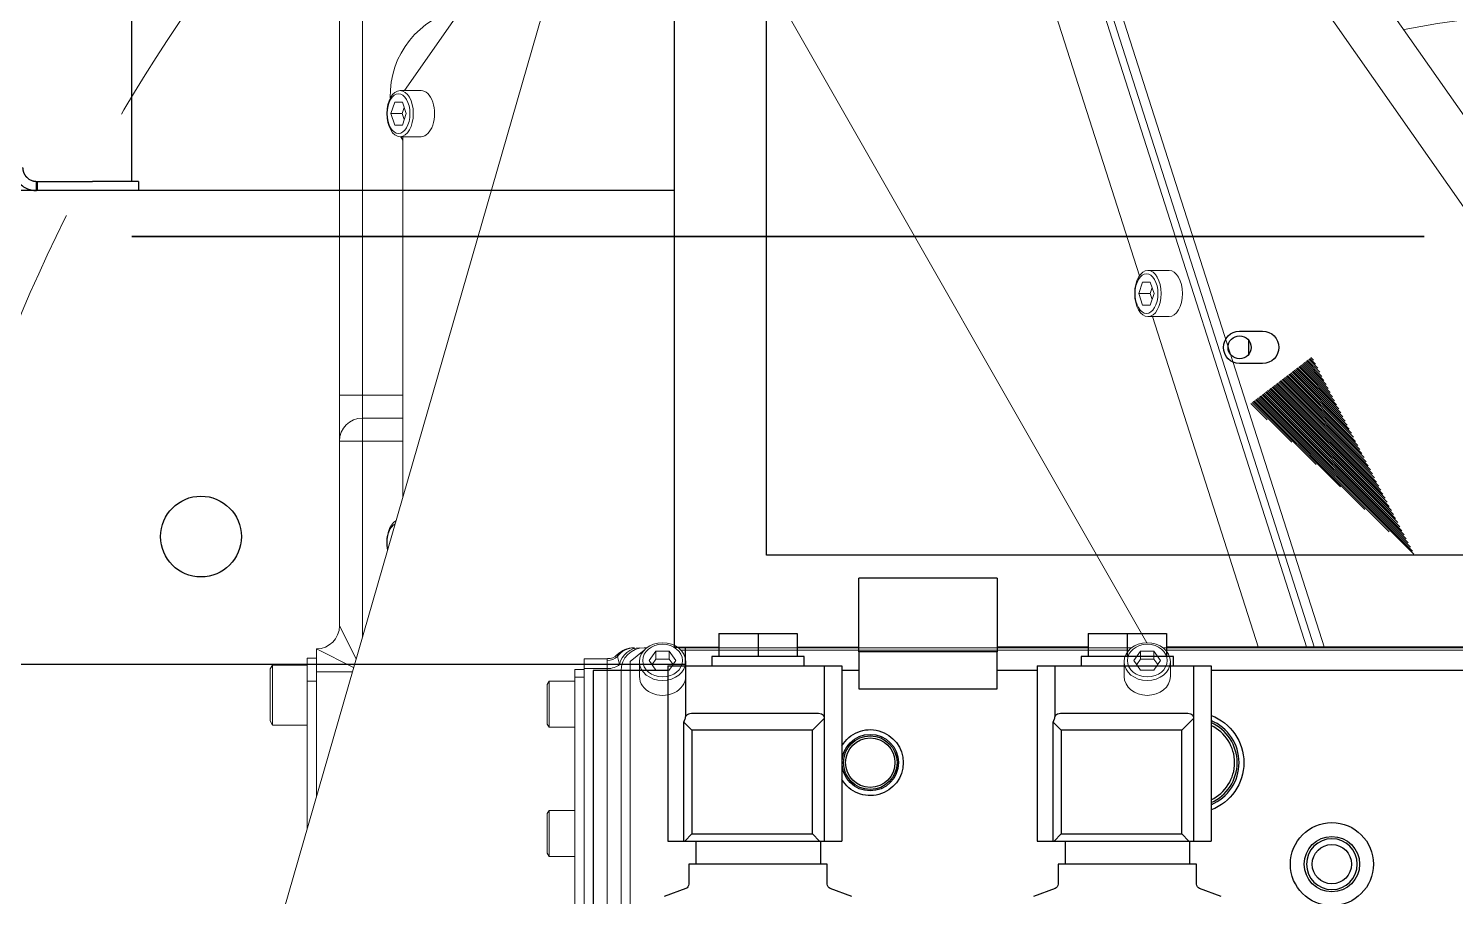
# Model space of a CAD drawing. Header units: millimetres. Extents: x 10462777 to 22643323, y 453826 to 1389191.
# Drawn here: x 11299770.5 to 11300079.6, y 584291.4 to 584479.5 of the extents above; entities that cross this region are included whole.
import ezdxf

# ---------------------------------------------------------------- set-up
doc = ezdxf.new("R2010")
doc.units = ezdxf.units.MM
doc.header["$LTSCALE"] = 200
doc.header["$MEASUREMENT"] = 0
for name, pattern in [('CENTER', [2, 1.25, -0.25, 0.25, -0.25]), ('CENTER2', [1.125, 0.75, -0.125, 0.125, -0.125]), ('PHANTOM', [2.5, 1.25, -0.25, 0.25, -0.25, 0.25, -0.25])]:
    doc.linetypes.add(name, pattern=pattern)
doc.layers.get('0').update_dxf_attribs({"linetype": 'CONTINUOUS'})
for name, color, linetype in [('1', 1, 'CENTER'), ('2', 2, 'CONTINUOUS'), ('205', 4, 'CONTINUOUS'), ('DV1_DEFAULT', 7, 'CONTINUOUS')]:
    doc.layers.add(name, color=color, linetype=linetype)
doc.layers.add('LAYOUT', color=8, linetype='CONTINUOUS', lineweight=25)

# ---------------------------------------------------------------- blocks, each defined once
blk = doc.blocks.new('r710ic')
at = {"layer": 'DV1_DEFAULT', "color": 7, "linetype": 'Continuous', "lineweight": 0}
for p, q in [((271814.43, 104177.24), (271916.04, 104248.39)), ((271971.13, 104238.74), (271971.13, 104141.01)), ((271971.62, 104238.19), (271971.62, 104141.57)), ((271918.41, 104236.11), (271816.8, 104164.96)), ((271800.29, 104121.38), (271971.13, 104175.99)), ((271799.37, 104118.95), (271971.13, 104173.86)), ((271799.37, 104117.31), (271971.13, 104172.22)), ((271899.37, 104138.78), (271971.13, 104161.72)), ((271889.37, 104142.37), (271889.37, 104137.78)), ((271899.37, 104137.78), (271899.37, 104142.37)), ((271977.35, 104142.63), (271974.14, 104142.63)), ((271894.37, 104139.11), (271891.87, 104138.28)), ((271893.08, 104138.69), (271894.37, 104138.26)), ((271896.87, 104138.28), (271894.37, 104139.11)), ((271894.37, 104138.26), (271895.66, 104138.69)), ((271973.91, 104140.52), (271971.86, 104139.07)), ((271971.86, 104139.07), (271971.86, 104136.18)), ((271973.58, 104139.07), (271971.86, 104139.07)), ((271974.77, 104139.91), (271973.58, 104139.07)), ((271973.58, 104139.07), (271973.58, 104136.18)), ((271975.96, 104139.07), (271973.91, 104140.52)), ((271975.96, 104136.18), (271975.96, 104139.07)), ((271815.37, 104049.18), (271970.05, 104137.52)), ((271815.37, 104111.92), (271890.53, 104135.95)), ((271891.87, 104138.28), (271891.87, 104136.63)), ((271891.87, 104136.63), (271894.37, 104135.8)), ((271894.37, 104138.26), (271894.37, 104135.8)), ((271894.37, 104135.8), (271896.87, 104136.63)), ((271896.87, 104136.63), (271896.87, 104138.28)), ((271973.58, 104136.18), (271971.86, 104136.18)), ((271971.86, 104136.18), (271973.91, 104134.74)), ((271973.58, 104136.18), (271974.77, 104135.35)), ((271973.91, 104134.74), (271975.96, 104136.18)), ((271971.13, 104134.24), (271971.13, 104036.01)), ((271971.62, 104133.69), (271971.62, 104036.57)), ((271974.14, 104132.63), (271977.35, 104132.63)), ((271977.35, 104037.63), (271974.14, 104037.63)), ((271973.91, 104035.52), (271971.86, 104034.07)), ((271971.86, 104034.07), (271971.86, 104031.18)), ((271973.58, 104034.07), (271971.86, 104034.07)), ((271974.77, 104034.91), (271973.58, 104034.07)), ((271973.58, 104034.07), (271973.58, 104031.18)), ((271975.96, 104034.07), (271973.91, 104035.52)), ((271975.96, 104031.18), (271975.96, 104034.07)), ((271973.58, 104031.18), (271971.86, 104031.18)), ((271971.86, 104031.18), (271973.91, 104029.74)), ((271973.58, 104031.18), (271974.77, 104030.35)), ((271973.91, 104029.74), (271975.96, 104031.18)), ((271971.13, 104029.24), (271971.13, 104028.63)), ((271971.62, 104028.69), (271971.62, 104028.63)), ((271971.62, 104028.63), (271974.08, 104025.63)), ((271974.14, 104027.63), (271977.35, 104027.63)), ((271974.08, 104025.63), (272044.7, 104025.63)), ((271974.75, 104023.26), (271973, 104022.84)), ((271976.13, 104023.63), (272045.5, 104023.63)), ((271973.52, 104020.68), (271973.52, 104015.63)), ((271975.65, 104020.63), (271973.9, 104020.63)), ((272053.13, 104020.63), (271975.65, 104020.63)), ((271975.65, 104020.63), (271975.65, 104015.63)), ((271975.65, 104015.63), (271973.52, 104015.63)), ((272053.13, 104015.63), (271975.65, 104015.63)), ((271975.85, 104015.63), (271975.85, 104013.63)), ((271977.53, 104015.63), (271977.53, 104013.63)), ((272064.92, 103939.87), (271815.37, 104011.87)), ((271977.53, 104013.63), (271975.85, 104013.63)), ((272055.05, 104013.63), (271977.53, 104013.63)), ((271978.37, 104013.63), (271978.37, 104008.03)), ((271988.37, 104008.03), (271988.37, 104013.63)), ((272006.37, 104013.63), (272006.37, 104008.03)), ((272016.37, 104008.03), (272016.37, 104013.63)), ((271850.37, 103976.71), (271807.51, 104006.72)), ((271988.37, 104008.03), (271978.37, 104008.03)), ((271978.37, 104008.03), (271979.06, 104007.63)), ((271979.06, 104007.63), (271987.68, 104007.63)), ((271987.68, 104007.63), (271988.37, 104008.03)), ((272016.37, 104008.03), (272006.37, 104008.03)), ((272006.37, 104008.03), (272007.06, 104007.63)), ((272007.06, 104007.63), (272015.68, 104007.63)), ((272015.68, 104007.63), (272016.37, 104008.03)), ((271850.37, 103980.34), (271850.37, 103975.75)), ((271860.37, 103975.75), (271860.37, 103980.34)), ((271855.37, 103977.08), (271852.87, 103976.25)), ((271852.87, 103976.25), (271852.87, 103974.59)), ((271854.08, 103976.65), (271855.37, 103976.22)), ((271857.87, 103976.25), (271855.37, 103977.08)), ((271855.37, 103976.22), (271856.66, 103976.65)), ((271855.37, 103976.22), (271855.37, 103973.77)), ((271857.87, 103974.59), (271857.87, 103976.25)), ((271938.58, 103976.32), (271860.37, 103976.32)), ((271916.37, 103967.63), (271916.37, 103976.32)), ((271921.37, 103967.63), (271921.37, 103976.32)), ((271926.37, 103976.32), (271926.37, 103967.63)), ((271852.87, 103974.59), (271855.37, 103973.77)), ((271855.37, 103973.77), (271857.87, 103974.59)), ((271818.37, 103967.63), (271916.37, 103967.63)), ((271916.37, 103967.63), (271921.37, 103967.63)), ((271916.37, 103967.63), (271916.37, 103962.63)), ((271921.37, 103967.63), (271926.37, 103967.63)), ((271926.37, 103962.63), (271926.37, 103967.63)), ((271926.37, 103967.63), (271968.7, 103967.63)), ((271966.37, 103962.63), (271973.56, 103966.23)), ((271975.4, 103965.7), (271971.37, 103957.63)), ((271916.37, 103962.63), (271818.37, 103962.63)), ((271926.37, 103962.63), (271916.37, 103962.63)), ((271966.37, 103962.63), (271926.37, 103962.63)), ((271976.37, 103957.63), (271976.37, 103965.42)), ((271971.37, 103957.63), (271976.37, 103957.63)), ((271973.37, 103955.63), (271973.37, 103957.63)), ((271976.37, 103957.63), (272003.36, 103957.63)), ((271978.37, 103957.63), (271978.37, 103955.63)), ((271978.37, 103955.63), (271973.37, 103955.63)), ((271974.87, 103955.63), (271974.87, 103948.13)), ((271978.37, 103955.63), (272010.29, 103955.63)), ((271987.87, 103948.13), (271987.87, 103955.63)), ((271974.87, 103948.13), (271975.73, 103947.63)), ((271974.87, 103948.13), (271987.87, 103948.13)), ((271974.87, 103948.13), (271987.87, 103948.13)), ((271987, 103947.63), (271975.73, 103947.63)), ((271987, 103947.63), (271987.87, 103948.13))]:
    blk.add_line(p, q, dxfattribs=at)
at = {"layer": 'DV1_DEFAULT', "color": 3, "linetype": 'CENTER2', "lineweight": 0}
blk.add_circle((272041.37, 104232.63), 367.64, dxfattribs=at)
at = {"layer": 'DV1_DEFAULT', "color": 7, "linetype": 'Continuous', "lineweight": 0}
for centre, radius, start, end in [((272041.37, 104232.63), 213, 126.267, 191.5222), ((272041.37, 104232.63), 208, 127.2842, 190.912), ((271976.13, 104028.63), 5, 180, 270), ((271972.48, 104039.62), 16.79, 270.4754, 271.7807), ((271971.09, 104020.89), 2.41, 354.7971, 50.3942), ((271973.9, 104021.83), 1.21, 251.4113, 269.9008), ((271851.37, 103992.63), 19, 190.7522, 271.8559), ((271851.37, 103992.63), 19, 298.2737, 300.8585), ((271926.37, 103967.63), 5, 180, 270), ((271966.37, 103957.63), 5, 0, 90)]:
    blk.add_arc(centre, radius, start, end, dxfattribs=at)
for centre, major_axis, ratio, start_param, end_param in [((271894.37, 104142.37), (-5, 0), 0.573576, 3.141593, 6.283185), ((271977.35, 104137.63), (0, 5), 0.819152, 3.141593, 6.283185), ((271977.35, 104032.63), (0, -5), 0.819152, 0, 3.141593), ((271976.13, 104027.65), (5, 0), 0.912738, 3.141593, 4.433764), ((271976.13, 104026.52), (-5, 0), 0.943117, 0, 0.895665), ((271976.13, 104026.39), (-5, 0), 0.999853, 0.00039, 0.80547), ((271971.13, 104020.63), (0, 3), 0.923543, 4.712389, 5.539857), ((271973.93, 104020.63), (0, 3), 0.573576, 4.712389, 5.783093), ((271855.37, 103980.34), (5, 0), 0.573576, 0, 3.141593), ((271948.37, 103975.75), (5, 0), 0.573576, 3.453962, 5.038694), ((271948.37, 103975.42), (-4.31, 0), 0.573576, 0.304619, 1.904851)]:
    blk.add_ellipse(centre, major_axis=major_axis, ratio=ratio, start_param=start_param, end_param=end_param, dxfattribs=at)
for centre, major_axis, ratio in [((271974.14, 104137.63), (0, 5), 0.819152), ((271973.91, 104137.63), (0, -4.31), 0.819152), ((271894.37, 104137.78), (-5, 0), 0.573576), ((271894.37, 104137.46), (-4.31, 0), 0.573576), ((271974.14, 104032.63), (0, -5), 0.819152), ((271973.91, 104032.63), (0, -4.31), 0.819152), ((271855.37, 103975.75), (5, 0), 0.573576), ((271855.37, 103975.42), (-4.31, 0), 0.573576)]:
    blk.add_ellipse(centre, major_axis=major_axis, ratio=ratio, dxfattribs=at)
at = {"layer": 'LAYOUT', "color": 3}
blk.add_circle((272041.37, 104232.63), 2050.12, dxfattribs=at)
blk = doc.blocks.new('A$C7DA30AB0')
at = {"layer": 'LAYOUT', "color": 6, "linetype": 'PHANTOM'}
blk.add_circle((3030.45, 3025.99, 0), 2693.02, dxfattribs=at)

msp = doc.modelspace()

# ---------------------------------------------------------------- hatches: boundary and pattern name
at = {"layer": '1', "linetype": 'Continuous'}
h = msp.add_hatch(dxfattribs=at)
h.set_pattern_fill('ANSI31', color=27, scale=0.300004, angle=135, style=0, pattern_type=0)
h.set_pattern_definition([(135, (11303330.49683, 577794.69363), (-0.212135048, -0.212135048), [])])
h.paths.add_polyline_path([(11300070.77176, 584365.43721), (11300035.17696, 584398.17456), (11300048.5204, 584408.37445)], flags=0)

# ---------------------------------------------------------------- linework, layer by layer
at = {"layer": '1', "color": 124, "linetype": 'Continuous'}
for p, q in [((11299910.3772, 584444.43833, 0), (11299766.86744, 584444.43833, 0)), ((11299912.87561, 584341.73464, 0), (11299392.86213, 584341.73464, 0))]:
    msp.add_line(p, q, dxfattribs=at)
at = {"layer": '1', "color": 252, "linetype": 'Continuous'}
msp.add_line((11299912.86951, 584341.43687, 0), (11299912.86951, 584345.43693, 0), dxfattribs=at)
at = {"layer": '1', "color": 124, "linetype": 'Continuous'}
msp.add_circle((11299807.86802, 584369.43727, 0), 8.75012, dxfattribs=at)
at = {"layer": '2', "color": 252, "linetype": 'Continuous'}
for p, q in [((11299792.86781, 584446.41406, 0), (11299792.86781, 584519.4394, 0)), ((11299792.86781, 584446.41406, 0), (11299792.86781, 584519.4394, 0)), ((11299772.24296, 584444.43836, 0), (11299772.24296, 584446.41292, 0)), ((11299772.24296, 584446.41292, 0), (11299772.3684, 584446.41292, 0)), ((11299772.3684, 584446.41292, 0), (11299772.3684, 584444.43836, 0)), ((11299772.3684, 584446.41292, 0), (11299784.36857, 584446.41292, 0)), ((11299794.36872, 584446.41292, 0), (11299784.36857, 584446.41292, 0)), ((11299794.36872, 584446.41292, 0), (11299794.36872, 584444.43836, 0))]:
    msp.add_line(p, q, dxfattribs=at)
at = {"layer": '2', "color": 172, "linetype": 'Continuous'}
for p, q in [((11299904.78324, 584434.43819, 0), (11299792.86781, 584434.43819, 0)), ((11299792.86781, 584434.43819, 0), (11299960.95636, 584434.43819, 0)), ((11300072.87179, 584434.43819, 0), (11299904.78324, 584434.43819, 0)), ((11299960.95636, 584434.43819, 0), (11300072.87179, 584434.43819, 0))]:
    msp.add_line(p, q, dxfattribs=at)
at = {"layer": '2', "color": 95, "linetype": 'Continuous'}
for p, q in [((11299792.86781, 584434.43819, 0), (11299795.67862, 584434.43819, 0)), ((11299792.86781, 584434.43819, 0), (11299822.86824, 584434.43819, 0)), ((11299896.706, 584434.43819, 0), (11299795.67862, 584434.43819, 0)), ((11299822.86824, 584434.43819, 0), (11299941.84398, 584434.43819, 0)), ((11299896.706, 584434.43819, 0), (11299923.89562, 584434.43819, 0)), ((11300042.87136, 584434.43819, 0), (11299923.89562, 584434.43819, 0)), ((11299969.0336, 584434.43819, 0), (11299941.84398, 584434.43819, 0)), ((11299969.0336, 584434.43819, 0), (11300070.06098, 584434.43819, 0)), ((11300042.87136, 584434.43819, 0), (11300072.87179, 584434.43819, 0)), ((11300072.87179, 584434.43819, 0), (11300070.06098, 584434.43819, 0))]:
    msp.add_line(p, q, dxfattribs=at)
at = {"layer": '2', "color": 252, "linetype": 'Continuous'}
for points, knots in [([(11299769.24292, 584449.41296, 0), (11299769.24293, 584449.40522, 0), (11299769.24297, 584449.38976, 0), (11299769.24329, 584449.36341, 0), (11299769.24388, 584449.33485, 0), (11299769.24484, 584449.30391, 0), (11299769.24623, 584449.27068, 0), (11299769.24811, 584449.23521, 0), (11299769.25058, 584449.19756, 0), (11299769.25369, 584449.15779, 0), (11299769.25755, 584449.11595, 0), (11299769.26223, 584449.0721, 0), (11299769.26781, 584449.02632, 0), (11299769.27438, 584448.97866, 0), (11299769.28203, 584448.9292, 0), (11299769.29084, 584448.87801, 0), (11299769.30089, 584448.82517, 0), (11299769.31228, 584448.77075, 0), (11299769.32508, 584448.71485, 0), (11299769.33938, 584448.65755, 0), (11299769.35525, 584448.59893, 0), (11299769.37277, 584448.5391, 0), (11299769.39203, 584448.47817, 0), (11299769.41306, 584448.41628, 0), (11299769.43592, 584448.35356, 0), (11299769.46067, 584448.29015, 0), (11299769.48734, 584448.22618, 0), (11299769.51596, 584448.1618, 0), (11299769.54656, 584448.09712, 0), (11299769.57916, 584448.03231, 0), (11299769.61377, 584447.96748, 0), (11299769.65038, 584447.90277, 0), (11299769.689, 584447.83833, 0), (11299769.72961, 584447.77429, 0), (11299769.77217, 584447.71077, 0), (11299769.81667, 584447.64792, 0), (11299769.86306, 584447.58584, 0), (11299769.91129, 584447.52468, 0), (11299769.96131, 584447.46453, 0), (11299770.01304, 584447.40553, 0), (11299770.06643, 584447.34777, 0), (11299770.19454, 584447.21622, 0), (11299770.41412, 584447.02404, 0), (11299770.73516, 584446.81029, 0), (11299771.06234, 584446.64753, 0), (11299771.31287, 584446.55784, 0), (11299771.48875, 584446.50845, 0), (11299771.60203, 584446.48146, 0), (11299771.70931, 584446.46013, 0), (11299771.80998, 584446.44379, 0), (11299771.90344, 584446.43174, 0), (11299771.98912, 584446.4233, 0), (11299772.06659, 584446.41781, 0), (11299772.13513, 584446.41463, 0), (11299772.19524, 584446.41311, 0), (11299772.22701, 584446.41298, 0), (11299772.24296, 584446.41292, 0)], [0, 0, 0, 0, 0.013792641, 0.027536964, 0.041230525, 0.054870751, 0.068454972, 0.081980461, 0.095444467, 0.108844256, 0.122177154, 0.135440578, 0.148632086, 0.161749417, 0.174790532, 0.187753665, 0.200637369, 0.213440562, 0.226162586, 0.238803251, 0.251362899, 0.263842456, 0.276240313, 0.288556201, 0.300793464, 0.312955377, 0.325045186, 0.337066133, 0.349021492, 0.360914604, 0.372748909, 0.384527984, 0.396255576, 0.40793564, 0.419572373, 0.431170254, 0.442734075, 0.45426898, 0.465780494, 0.477274563, 0.488757578, 0.500236405, 0.55761076, 0.615700534, 0.675079324, 0.736189055, 0.761224048, 0.786582907, 0.812266294, 0.838267298, 0.864573101, 0.891166546, 0.918027576, 0.94513459, 0.972465711, 1, 1, 1, 1]), ([(11299768.70736, 584445.87739, 0), (11299768.70737, 584445.87738, 0), (11299768.70739, 584445.87737, 0), (11299769.01664, 584445.56811, 0), (11299769.36715, 584445.30167, 0), (11299770.08449, 584444.88372, 0), (11299770.45039, 584444.73211, 0), (11299771.12141, 584444.52769, 0), (11299771.42509, 584444.47387, 0), (11299771.92315, 584444.41684, 0), (11299772.11783, 584444.41289, 0), (11299772.24296, 584444.41289, 0)], [0, 0, 0, 0, 0.000000288, 0.000000288, 0.250000216, 0.250000216, 0.500000144, 0.500000144, 0.750000072, 0.750000072, 1, 1, 1, 1])]:
    msp.add_open_spline(points, degree=3, knots=knots, dxfattribs=at)
at = {"layer": '205', "color": 252, "linetype": 'Continuous'}
for p, q in [((11299910.36948, 584595.44048, 0), (11299910.36948, 584345.43693, 0)), ((11299930.36976, 584365.43721, 0), (11299930.36976, 584595.44048, 0)), ((11300032.87122, 584413.9379, 0), (11300037.87129, 584413.9379, 0)), ((11300034.87125, 584408.94298, 0), (11300034.87125, 584411.94739, 0)), ((11300037.87129, 584406.9378, 0), (11300032.87122, 584406.9378, 0)), ((11300290.37488, 584365.43721, 0), (11299930.36976, 584365.43721, 0)), ((11299980.37047, 584360.43714, 0), (11299950.37005, 584360.43714, 0)), ((11299950.37005, 584344.4371, 0), (11299950.37005, 584360.43714, 0)), ((11299980.37047, 584360.43714, 0), (11299980.37047, 584344.4371, 0)), ((11299920.05646, 584348.43697, 0), (11299920.05646, 584343.4369, 0)), ((11299920.05646, 584348.43697, 0), (11299928.55659, 584348.43697, 0)), ((11299928.55659, 584348.43697, 0), (11299937.05671, 584348.43697, 0)), ((11299928.55659, 584348.43697, 0), (11299928.55659, 584343.4369, 0)), ((11299937.05671, 584348.43697, 0), (11299937.05671, 584343.4369, 0)), ((11300000.0576, 584348.43697, 0), (11300000.0576, 584343.4369, 0)), ((11300000.0576, 584348.43697, 0), (11300008.55772, 584348.43697, 0)), ((11300008.55772, 584348.43697, 0), (11300008.55772, 584343.4369, 0)), ((11300008.55772, 584348.43697, 0), (11300017.05784, 584348.43697, 0)), ((11300017.05784, 584348.43697, 0), (11300017.05784, 584343.4369, 0)), ((11299910.36948, 584345.43693, 0), (11299920.05649, 584345.43693, 0)), ((11299937.05611, 584345.43693, 0), (11299950.37005, 584345.43693, 0)), ((11300000.05825, 584345.43693, 0), (11299980.37047, 584345.43693, 0)), ((11300220.37388, 584345.43693, 0), (11300017.06099, 584345.43693, 0)), ((11299918.55644, 584343.4369, 0), (11299918.55644, 584341.43687, 0)), ((11299928.55659, 584343.4369, 0), (11299918.55644, 584343.4369, 0)), ((11299938.55673, 584343.4369, 0), (11299928.55659, 584343.4369, 0)), ((11299938.55673, 584341.43687, 0), (11299938.55673, 584343.4369, 0)), ((11299980.37047, 584344.43691, 0), (11299950.37005, 584344.43691, 0)), ((11299950.37005, 584344.43691, 0), (11299950.37005, 584336.4368, 0)), ((11299980.37047, 584336.4368, 0), (11299980.37047, 584344.43691, 0)), ((11299998.55758, 584343.4369, 0), (11299998.55758, 584341.43687, 0)), ((11300008.55772, 584343.4369, 0), (11299998.55758, 584343.4369, 0)), ((11300018.55786, 584343.4369, 0), (11300008.55772, 584343.4369, 0)), ((11300018.55786, 584341.43687, 0), (11300018.55786, 584343.4369, 0)), ((11299909.03196, 584340.43686, 0), (11299892.86923, 584340.43686, 0)), ((11299892.86923, 584340.43686, 0), (11299892.86923, 584278.68645, 0)), ((11299909.03056, 584341.43687, 0), (11299909.16573, 584341.43687, 0)), ((11299909.03162, 584341.43687, 0), (11299909.03162, 584303.43633, 0)), ((11299909.16573, 584341.43687, 0), (11299912.80193, 584341.43687, 0)), ((11299912.80193, 584341.43687, 0), (11299912.86951, 584341.43687, 0)), ((11299912.86951, 584341.43687, 0), (11299912.86951, 584330.39771, 0)), ((11299912.86951, 584341.43687, 0), (11299914.86954, 584341.43687, 0)), ((11299914.86954, 584341.43687, 0), (11299940.86991, 584341.43687, 0)), ((11299940.86991, 584341.43687, 0), (11299942.86994, 584341.43687, 0)), ((11299942.86994, 584341.43687, 0), (11299942.86994, 584330.39771, 0)), ((11299942.86994, 584341.43687, 0), (11299942.93752, 584341.43687, 0)), ((11299942.93752, 584341.43687, 0), (11299946.57373, 584341.43687, 0)), ((11299946.57373, 584341.43687, 0), (11299946.70889, 584341.43687, 0)), ((11299946.70784, 584341.43687, 0), (11299946.70784, 584303.43633, 0)), ((11299950.37005, 584340.43686, 0), (11299946.71375, 584340.43686, 0)), ((11299989.0331, 584340.43686, 0), (11299980.37047, 584340.43686, 0)), ((11299989.0317, 584341.43687, 0), (11299989.16686, 584341.43687, 0)), ((11299989.03275, 584341.43687, 0), (11299989.03275, 584303.43633, 0)), ((11299989.16686, 584341.43687, 0), (11299992.80307, 584341.43687, 0)), ((11299992.80307, 584341.43687, 0), (11299992.87065, 584341.43687, 0)), ((11299992.87065, 584341.43687, 0), (11299992.87065, 584330.39771, 0)), ((11299992.87065, 584341.43687, 0), (11299994.87068, 584341.43687, 0)), ((11299994.87068, 584341.43687, 0), (11300020.87105, 584341.43687, 0)), ((11300020.87105, 584341.43687, 0), (11300022.87108, 584341.43687, 0)), ((11300022.87108, 584341.43687, 0), (11300022.87108, 584330.39771, 0)), ((11300022.87108, 584341.43687, 0), (11300022.93866, 584341.43687, 0)), ((11300022.93866, 584341.43687, 0), (11300026.57486, 584341.43687, 0)), ((11300026.57486, 584341.43687, 0), (11300026.71003, 584341.43687, 0)), ((11300026.70897, 584341.43687, 0), (11300026.70897, 584303.43633, 0)), ((11300220.36763, 584340.43686, 0), (11300026.71488, 584340.43686, 0)), ((11299950.37005, 584336.4368, 0), (11299980.37047, 584336.4368, 0)), ((11299912.4936, 584329.23967, 0), (11299912.80193, 584329.91531, 0)), ((11299912.86951, 584330.21351, 0), (11299912.86951, 584330.39771, 0)), ((11299940.86991, 584331.12566, 0), (11299914.86954, 584331.12566, 0)), ((11299940.34665, 584327.4859, 0), (11299942.89441, 584330.03367, 0)), ((11299942.86994, 584330.39771, 0), (11299942.86994, 584330.21351, 0)), ((11299942.89441, 584330.03367, 0), (11299942.89441, 584303.43633, 0)), ((11299992.49473, 584329.23967, 0), (11299992.80307, 584329.91531, 0)), ((11299992.87065, 584330.21351, 0), (11299992.87065, 584330.39771, 0)), ((11300020.87105, 584331.12566, 0), (11299994.87068, 584331.12566, 0)), ((11300020.34779, 584327.4859, 0), (11300022.89555, 584330.03367, 0)), ((11300022.87108, 584330.39771, 0), (11300022.87108, 584330.21351, 0)), ((11300022.89555, 584330.03367, 0), (11300022.89555, 584303.43633, 0)), ((11299912.4936, 584303.43633, 0), (11299912.4936, 584329.23967, 0)), ((11299914.24737, 584327.4859, 0), (11299912.4936, 584329.23967, 0)), ((11299914.24737, 584327.4859, 0), (11299914.24737, 584304.98824, 0)), ((11299940.34665, 584327.4859, 0), (11299914.24737, 584327.4859, 0)), ((11299940.34665, 584304.98824, 0), (11299940.34665, 584327.4859, 0)), ((11299992.49473, 584303.43633, 0), (11299992.49473, 584329.23967, 0)), ((11299994.2485, 584327.4859, 0), (11299992.49473, 584329.23967, 0)), ((11299994.2485, 584327.4859, 0), (11299994.2485, 584304.98824, 0)), ((11300020.34779, 584327.4859, 0), (11299994.2485, 584327.4859, 0)), ((11300020.34779, 584304.98824, 0), (11300020.34779, 584327.4859, 0)), ((11299914.24737, 584304.98824, 0), (11299912.69545, 584303.43633, 0)), ((11299914.24737, 584304.98824, 0), (11299940.34665, 584304.98824, 0)), ((11299940.34665, 584304.98824, 0), (11299941.89856, 584303.43633, 0)), ((11299994.2485, 584304.98824, 0), (11299992.69659, 584303.43633, 0)), ((11299994.2485, 584304.98824, 0), (11300020.34779, 584304.98824, 0)), ((11300020.34779, 584304.98824, 0), (11300021.8997, 584303.43633, 0)), ((11299909.03056, 584303.43633, 0), (11299909.16573, 584303.43633, 0)), ((11299909.16573, 584303.43633, 0), (11299912.4936, 584303.43633, 0)), ((11299912.4936, 584303.43633, 0), (11299912.69545, 584303.43633, 0)), ((11299912.69545, 584303.43633, 0), (11299941.89856, 584303.43633, 0)), ((11299915.05639, 584303.43633, 0), (11299915.05639, 584298.43626, 0)), ((11299941.89856, 584303.43633, 0), (11299942.89441, 584303.43633, 0)), ((11299942.05678, 584303.43633, 0), (11299942.05678, 584298.43626, 0)), ((11299942.89441, 584303.43633, 0), (11299942.93752, 584303.43633, 0)), ((11299942.93752, 584303.43633, 0), (11299946.57373, 584303.43633, 0)), ((11299946.57373, 584303.43633, 0), (11299946.70889, 584303.43633, 0)), ((11299989.0317, 584303.43633, 0), (11299989.16686, 584303.43633, 0)), ((11299989.16686, 584303.43633, 0), (11299992.49473, 584303.43633, 0)), ((11299992.49473, 584303.43633, 0), (11299992.69659, 584303.43633, 0)), ((11299992.69659, 584303.43633, 0), (11300021.8997, 584303.43633, 0)), ((11299995.05753, 584303.43633, 0), (11299995.05753, 584298.43626, 0)), ((11300021.8997, 584303.43633, 0), (11300022.89555, 584303.43633, 0)), ((11300022.05791, 584303.43633, 0), (11300022.05791, 584298.43626, 0)), ((11300022.89555, 584303.43633, 0), (11300022.93866, 584303.43633, 0)), ((11300022.93866, 584303.43633, 0), (11300026.57486, 584303.43633, 0)), ((11300026.57486, 584303.43633, 0), (11300026.71003, 584303.43633, 0)), ((11299913.55637, 584298.43626, 0), (11299913.55637, 584294.1292, 0)), ((11299943.5568, 584298.43626, 0), (11299913.55637, 584298.43626, 0)), ((11299943.5568, 584294.1292, 0), (11299943.5568, 584298.43626, 0)), ((11299993.55751, 584298.43626, 0), (11299993.55751, 584294.1292, 0)), ((11300023.55793, 584298.43626, 0), (11299993.55751, 584298.43626, 0)), ((11300023.55793, 584294.1292, 0), (11300023.55793, 584298.43626, 0)), ((11299912.90749, 584293.19286, 0), (11299908.22297, 584291.43616, 0)), ((11299948.8902, 584291.43616, 0), (11299944.20568, 584293.19286, 0)), ((11299992.90862, 584293.19286, 0), (11299988.2241, 584291.43616, 0)), ((11300028.89134, 584291.43616, 0), (11300024.20682, 584293.19286, 0))]:
    msp.add_line(p, q, dxfattribs=at)
for centre, radius in [((11300032.87122, 584410.43785, 0), 2.50004), ((11299952.87008, 584320.43657, 0), 6.12186), ((11299952.87008, 584320.43657, 0), 5.8107), ((11299952.87008, 584320.43657, 0), 5.35008), ((11300052.8715, 584298.43626, 0), 9.00013), ((11300052.8715, 584298.43626, 0), 6.00009), ((11300052.8715, 584298.43626, 0), 4.25006)]:
    msp.add_circle(centre, radius, dxfattribs=at)
at = {"layer": '205', "color": 252, "linetype": 'Continuous', "extrusion": (0, 0, -1)}
msp.add_circle((-11300052.8715, 584298.43626, 0), 5.50008, dxfattribs=at)
for centre, radius, start, end in [((-11300032.87122, 584410.43785, 0), 3.50005, 270, 90), ((-11300037.87129, 584410.43785, 0), 3.50005, 90, 270), ((-11300022.87108, 584320.43657, 0), 10.92899, 110.5537878, 249.4406706), ((-11299952.87008, 584320.43657, 0), 7.1541, 30.5325292, 329.4731787), ((-11299912.55636, 584294.1292, 0), 1.00001, 180, 249.4439547), ((-11299944.55681, 584294.1292, 0), 1.00001, 290.5560452, 0), ((-11299992.55749, 584294.1292, 0), 1.00001, 180, 249.4439547), ((-11300024.55795, 584294.1292, 0), 1.00001, 290.5560452, 0)]:
    msp.add_arc(centre, radius, start, end, dxfattribs=at)
at = {"layer": '205', "color": 252, "linetype": 'Continuous'}
for radius, start, end in [(9.89811, 292.8037715, 67.1794361), (8.92823, 0, 64.5355798), (9.47985, 0, 66.1106228), (8.92823, 295.4474781, 0), (9.47985, 293.8725143, 0)]:
    msp.add_arc((11300022.87108, 584320.43657, 0), radius, start, end, dxfattribs=at)
for centre, major_axis, ratio, start_param, end_param in [((11299907.86944, 584330.21351, 0), (-5.00007, 0), 0.363970233, 2.976992811, 3.141592654), ((11299914.86954, 584330.39771, 0), (-2.00003, 0), 0.363970234, 4.71238898, 6.283185307), ((11299940.86991, 584330.39771, 0), (-2.00003, 0), 0.363970234, 3.141592654, 4.71238898), ((11299947.87001, 584330.21351, 0), (-5.00007, 0), 0.36397023, 6.283185307, 6.382167068), ((11299987.87058, 584330.21351, 0), (-5.00007, 0), 0.363970234, 2.976992811, 3.141592654), ((11299994.87068, 584330.39771, 0), (-2.00003, 0), 0.363970234, 4.71238898, 6.283185307), ((11300020.87105, 584330.39771, 0), (-2.00003, 0), 0.363970234, 3.141592654, 4.71238898), ((11300027.87115, 584330.21351, 0), (-5.00007, 0), 0.363970236, 0, 0.098981763)]:
    msp.add_ellipse(centre, major_axis=major_axis, ratio=ratio, start_param=start_param, end_param=end_param, dxfattribs=at)

# ---------------------------------------------------------------- block references
at = {"ltscale": 10}
msp.add_blockref('A$C7DA30AB0', (11294684.4077, 580408.4363, 0), dxfattribs=at)
at = {"layer": 'LAYOUT', "color": 2, "rotation": 270}
msp.add_blockref('r710ic', (11195875.24796, 856316.46559, 0), dxfattribs=at)

doc.saveas('drawing.dxf')
